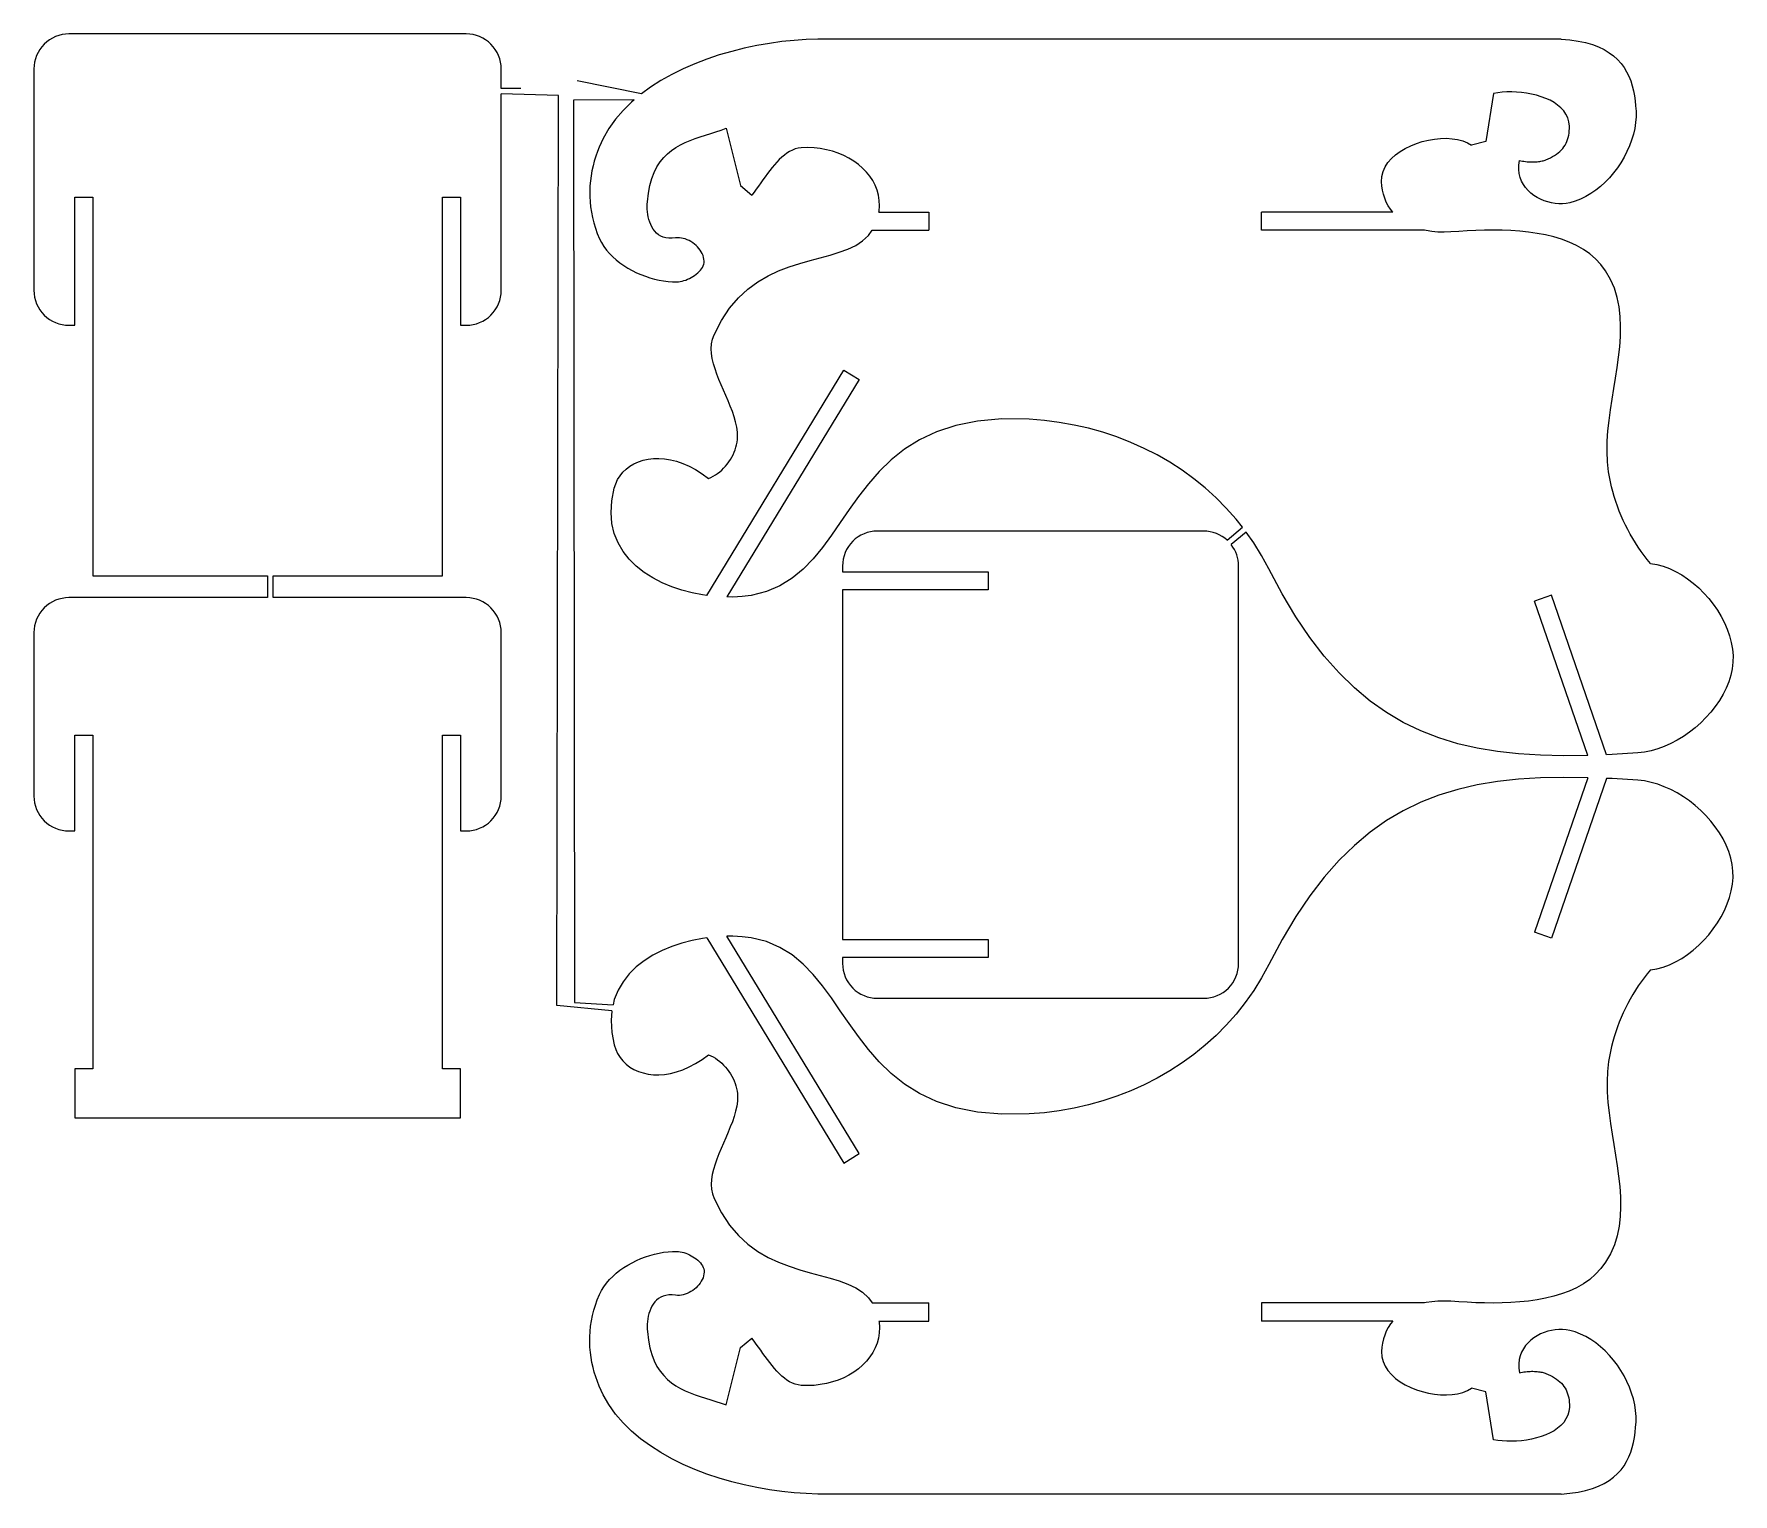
# Model space of a CAD drawing. Extents: x -304 to -12, y 43 to 294.
import ezdxf

# ---------------------------------------------------------------- set-up
doc = ezdxf.new("R2010")
doc.units = 0
doc.header["$MEASUREMENT"] = 0

# ---------------------------------------------------------------- blocks, each defined once
blk = doc.blocks.new('*E0')
at = {"color": 1, "linetype": 'Continuous', "lineweight": 0, "flags": 128}
blk.add_lwpolyline([(-41.939583, 43.158029), (-40.413353, 43.282272), (-39.011663, 43.481771), (-37.729251, 43.752635), (-36.560853, 44.090975), (-35.501209, 44.4929), (-34.545054, 44.954522), (-33.687126, 45.47195), (-32.922164, 46.041296), (-32.244903, 46.658669), (-31.650082, 47.32018), (-31.132438, 48.021938), (-30.686709, 48.760056), (-30.307631, 49.530642), (-29.989943, 50.329807), (-29.728381, 51.153662), (-29.517684, 51.998316), (-29.352588, 52.859881), (-29.227831, 53.734467), (-29.13815, 54.618183), (-29.078283, 55.507141), (-29.069956, 56.486062), (-29.144304, 57.479635), (-29.297683, 58.482042), (-29.52645, 59.487465), (-29.826961, 60.490088), (-30.195572, 61.484093), (-30.62864, 62.463662), (-31.12252, 63.422977), (-31.673571, 64.356223), (-32.278146, 65.25758), (-32.932605, 66.121232), (-33.633301, 66.941362), (-34.376592, 67.712151), (-35.158835, 68.427782), (-35.976385, 69.082438), (-36.825599, 69.670301), (-37.702833, 70.185554), (-38.604444, 70.62238), (-39.526788, 70.974961), (-40.466221, 71.237479), (-41.06201, 71.343297), (-41.679177, 71.395754), (-42.311287, 71.395514), (-42.951902, 71.343243), (-43.594586, 71.239605), (-44.232902, 71.085267), (-44.860414, 70.880893), (-45.470686, 70.627148), (-46.05728, 70.324697), (-46.613761, 69.974206), (-47.133691, 69.576339), (-47.610634, 69.131761), (-48.038153, 68.641138), (-48.409812, 68.105135), (-48.719174, 67.524416), (-48.959803, 66.899648), (-49.125263, 66.231494), (-49.209115, 65.52062), (-49.204925, 64.767692), (-49.106255, 63.973373)], dxfattribs=at)
blk = doc.blocks.new('*E1')
at = {"color": 1, "linetype": 'Continuous', "lineweight": 0, "flags": 128}
blk.add_lwpolyline([(-169.522938, 43.158029), (-171.526096, 43.221783), (-173.585837, 43.36182), (-175.689925, 43.579262), (-177.826119, 43.875231), (-179.982183, 44.250849), (-182.145878, 44.70724), (-184.304966, 45.245526), (-186.44721, 45.866828), (-188.56037, 46.572271), (-190.63221, 47.362975), (-192.650492, 48.240063), (-194.602976, 49.204658), (-196.477425, 50.257883), (-198.261602, 51.400859), (-199.943268, 52.63471), (-201.510184, 53.960557), (-202.950114, 55.379524), (-204.250819, 56.892731), (-205.400061, 58.501303), (-206.385601, 60.206361), (-206.74227, 60.936863), (-207.074055, 61.69031), (-207.379384, 62.465151), (-207.656685, 63.259833), (-207.904384, 64.072803), (-208.120909, 64.902509), (-208.304686, 65.747397), (-208.454144, 66.605916), (-208.567709, 67.476512), (-208.643808, 68.357632), (-208.68087, 69.247725), (-208.67732, 70.145237), (-208.631587, 71.048616), (-208.542097, 71.956309), (-208.407278, 72.866763), (-208.225556, 73.778426), (-207.99536, 74.689745), (-207.715116, 75.599167), (-207.383252, 76.50514), (-206.998195, 77.406111), (-206.65068, 78.084145), (-206.245336, 78.735382), (-205.786245, 79.358888), (-205.27749, 79.953731), (-204.723153, 80.51898), (-204.127316, 81.053701), (-203.494062, 81.556964), (-202.827473, 82.027834), (-202.131631, 82.465381), (-201.410619, 82.868672), (-200.668519, 83.236775), (-199.909413, 83.568758), (-199.137384, 83.863688), (-198.356514, 84.120633), (-197.570885, 84.338661), (-196.784579, 84.51684), (-196.00168, 84.654237), (-195.226269, 84.749921), (-194.462429, 84.802958), (-193.714242, 84.812418), (-193.433244, 84.7954), (-193.13902, 84.754473), (-192.834605, 84.690802), (-192.523036, 84.605551), (-192.20735, 84.499885), (-191.890584, 84.374967), (-191.575774, 84.231962), (-191.265958, 84.072035), (-190.964171, 83.896349), (-190.673451, 83.706068), (-190.396834, 83.502358), (-190.137357, 83.286383), (-189.898057, 83.059306), (-189.681971, 82.822292), (-189.492134, 82.576505), (-189.331585, 82.32311), (-189.203359, 82.063271), (-189.110494, 81.798153), (-189.056026, 81.528918), (-189.042992, 81.256733), (-189.072612, 80.929782), (-189.139049, 80.60557), (-189.239957, 80.285889), (-189.372987, 79.972531), (-189.53579, 79.667289), (-189.726018, 79.371953), (-189.941324, 79.088316), (-190.179359, 78.818171), (-190.437774, 78.563308), (-190.714222, 78.325521), (-191.006354, 78.106601), (-191.311822, 77.90834), (-191.628278, 77.73253), (-191.953374, 77.580964), (-192.284761, 77.455433), (-192.620091, 77.357729), (-192.957015, 77.289644), (-193.293187, 77.252971), (-193.626257, 77.249501), (-193.953877, 77.281026), (-194.556884, 77.341272), (-195.111807, 77.333097), (-195.620323, 77.261387), (-196.084112, 77.131029), (-196.504852, 76.946907), (-196.88422, 76.713907), (-197.223896, 76.436915), (-197.525558, 76.120818), (-197.790885, 75.7705), (-198.021554, 75.390847), (-198.219244, 74.986745), (-198.385634, 74.563081), (-198.522401, 74.124738), (-198.631226, 73.676605), (-198.713785, 73.223565), (-198.771757, 72.770505), (-198.806821, 72.322311), (-198.820655, 71.883867), (-198.814938, 71.460061), (-198.791348, 71.055778), (-198.621525, 69.592645), (-198.365821, 68.271516), (-198.02967, 67.083332), (-197.61851, 66.019036), (-197.137775, 65.069568), (-196.592902, 64.225871), (-195.989327, 63.478885), (-195.332486, 62.819553), (-194.627814, 62.238816), (-193.880749, 61.727615), (-193.096726, 61.276893), (-192.28118, 60.877591), (-191.439549, 60.52065), (-190.577267, 60.197012), (-189.699771, 59.897619), (-188.812498, 59.613413), (-187.920882, 59.335334), (-187.03036, 59.054324), (-186.146369, 58.761326), (-185.274343, 58.44728)], dxfattribs=at)
blk = doc.blocks.new('*E2')
at = {"color": 1, "linetype": 'Continuous', "lineweight": 0, "flags": 128}
blk.add_lwpolyline([(-49.106255, 63.973373), (-48.842532, 64.031455), (-48.577783, 64.081258), (-48.312804, 64.123045), (-48.048389, 64.157083), (-47.785332, 64.183637), (-47.524427, 64.202973), (-47.266471, 64.215356), (-47.012257, 64.221052), (-46.76258, 64.220326), (-46.518235, 64.213443), (-46.280015, 64.200669), (-46.048717, 64.18227), (-45.825134, 64.158511), (-45.610062, 64.129657), (-45.404294, 64.095974), (-45.208626, 64.057727), (-45.023851, 64.015182), (-44.850766, 63.968604), (-44.690163, 63.918259), (-44.542839, 63.864412), (-44.135083, 63.693153), (-43.749386, 63.510388), (-43.385698, 63.315966), (-43.04397, 63.109738), (-42.724152, 62.891554), (-42.426195, 62.661264), (-42.150048, 62.418719), (-41.895663, 62.163769), (-41.662989, 61.896263), (-41.451978, 61.616053), (-41.262579, 61.322988), (-41.094743, 61.016919), (-40.94842, 60.697695), (-40.823561, 60.365167), (-40.720116, 60.019185), (-40.638035, 59.6596), (-40.57727, 59.286261), (-40.53777, 58.899019), (-40.519485, 58.497724), (-40.522366, 58.082226), (-40.605561, 57.348612), (-40.800929, 56.667952), (-41.099726, 56.039377), (-41.493208, 55.462015), (-41.972633, 54.934998), (-42.529257, 54.457455), (-43.154335, 54.028516), (-43.839126, 53.647311), (-44.574884, 53.31297), (-45.352867, 53.024624), (-46.16433, 52.781401), (-47.000532, 52.582433), (-47.852727, 52.426849), (-48.712172, 52.313779), (-49.570124, 52.242353), (-50.417839, 52.211701), (-51.246575, 52.220954), (-52.047586, 52.269241), (-52.81213, 52.355691), (-53.531463, 52.479437)], dxfattribs=at)
blk = doc.blocks.new('*E3')
at = {"color": 1, "linetype": 'Continuous', "lineweight": 0, "flags": 128}
blk.add_lwpolyline([(-41.939583, 292.887243), (-40.413353, 292.762999), (-39.011663, 292.563501), (-37.729251, 292.292637), (-36.560853, 291.954297), (-35.501209, 291.552372), (-34.545054, 291.09075), (-33.687126, 290.573321), (-32.922164, 290.003976), (-32.244903, 289.386603), (-31.650082, 288.725092), (-31.132438, 288.023333), (-30.686709, 287.285216), (-30.307631, 286.51463), (-29.989943, 285.715465), (-29.728381, 284.89161), (-29.517684, 284.046955), (-29.352588, 283.185391), (-29.227831, 282.310805), (-29.13815, 281.427089), (-29.078283, 280.538131), (-29.069956, 279.55921), (-29.144304, 278.565637), (-29.297683, 277.56323), (-29.52645, 276.557807), (-29.826961, 275.555184), (-30.195572, 274.561179), (-30.62864, 273.58161), (-31.12252, 272.622294), (-31.673571, 271.689049), (-32.278146, 270.787691), (-32.932605, 269.924039), (-33.633301, 269.10391), (-34.376592, 268.333121), (-35.158835, 267.61749), (-35.976385, 266.962834), (-36.825599, 266.374971), (-37.702833, 265.859717), (-38.604444, 265.422892), (-39.526788, 265.070311), (-40.466221, 264.807792), (-41.06201, 264.701975), (-41.679177, 264.649518), (-42.311287, 264.649758), (-42.951902, 264.702029), (-43.594586, 264.805666), (-44.232902, 264.960005), (-44.860414, 265.164379), (-45.470686, 265.418124), (-46.05728, 265.720574), (-46.613761, 266.071066), (-47.133691, 266.468933), (-47.610634, 266.913511), (-48.038153, 267.404133), (-48.409812, 267.940137), (-48.719174, 268.520855), (-48.959803, 269.145624), (-49.125263, 269.813778), (-49.209115, 270.524651), (-49.204925, 271.27758), (-49.106255, 272.071899)], dxfattribs=at)
blk = doc.blocks.new('*E4')
at = {"color": 1, "linetype": 'Continuous', "lineweight": 0, "flags": 128}
blk.add_lwpolyline([(-49.106255, 272.071899), (-48.842532, 272.013816), (-48.577783, 271.964014), (-48.312804, 271.922227), (-48.048389, 271.888189), (-47.785332, 271.861635), (-47.524427, 271.842299), (-47.266471, 271.829915), (-47.012257, 271.82422), (-46.76258, 271.824946), (-46.518235, 271.831829), (-46.280015, 271.844602), (-46.048717, 271.863002), (-45.825134, 271.886761), (-45.610062, 271.915615), (-45.404294, 271.949298), (-45.208626, 271.987545), (-45.023851, 272.03009), (-44.850766, 272.076668), (-44.690163, 272.127013), (-44.542839, 272.18086), (-44.135083, 272.352119), (-43.749386, 272.534884), (-43.385698, 272.729306), (-43.04397, 272.935534), (-42.724152, 273.153718), (-42.426195, 273.384007), (-42.150048, 273.626552), (-41.895663, 273.881503), (-41.662989, 274.149008), (-41.451978, 274.429219), (-41.262579, 274.722284), (-41.094743, 275.028353), (-40.94842, 275.347577), (-40.823561, 275.680105), (-40.720116, 276.026087), (-40.638035, 276.385672), (-40.57727, 276.759011), (-40.53777, 277.146253), (-40.519485, 277.547548), (-40.522366, 277.963046), (-40.605561, 278.69666), (-40.800929, 279.37732), (-41.099726, 280.005895), (-41.493208, 280.583257), (-41.972633, 281.110274), (-42.529257, 281.587817), (-43.154335, 282.016756), (-43.839126, 282.397961), (-44.574884, 282.732302), (-45.352867, 283.020648), (-46.16433, 283.263871), (-47.000532, 283.462839), (-47.852727, 283.618423), (-48.712172, 283.731493), (-49.570124, 283.802919), (-50.417839, 283.83357), (-51.246575, 283.824318), (-52.047586, 283.776031), (-52.81213, 283.68958), (-53.531463, 283.565835)], dxfattribs=at)

msp = doc.modelspace()

# ---------------------------------------------------------------- linework, layer by layer
at = {"color": 1, "linetype": 'Continuous', "lineweight": 0}
for p, q in [((-41.939583, 292.887243), (-169.522938, 292.887243)), ((-220.491494, 284.418279), (-223.885564, 284.397691)), ((-214.036091, 283.210959), (-223.885564, 283.532909)), ((-214.355811, 127.027748), (-214.036091, 283.210959)), ((-199.776516, 283.532909), (-210.842232, 285.766047)), ((-53.531463, 283.565835), (-54.864269, 275.331996)), ((-201.05049, 282.473685), (-211.448281, 282.441638)), ((-211.448281, 282.441638), (-211.324735, 127.521991)), ((-185.274343, 277.597991), (-182.786144, 267.745956)), ((-54.864269, 275.331996), (-57.309152, 274.710519)), ((-182.786144, 267.745956), (-180.850309, 266.140269)), ((-159.051192, 263.193802), (-150.453983, 263.193802)), ((-150.453983, 263.193802), (-150.453983, 260.093802)), ((-93.362149, 260.093802), (-93.362149, 263.193802)), ((-70.826251, 263.193802), (-93.362149, 263.193802)), ((-160.172505, 260.093802), (-150.453983, 260.093802)), ((-65.396781, 260.093802), (-93.362149, 260.093802)), ((-188.61051, 197.408079), (-165.074123, 236.075002)), ((-162.426107, 234.463167), (-185.144206, 197.140576)), ((-165.074123, 236.075002), (-162.426107, 234.463167)), ((-99.238088, 206.873605), (-96.641659, 209.129547)), ((-95.97181, 208.252455), (-98.54786, 206.122845)), ((-264.001099, 200.781294), (-264.001099, 197.022745)), ((-263.001099, 197.022745), (-263.001099, 200.781294)), ((-43.575353, 197.456124), (-46.506009, 196.445552)), ((-37.361828, 169.927425), (-46.506009, 196.445552)), ((-34.126593, 170.054719), (-43.575353, 197.456124)), ((-37.361828, 166.117847), (-46.506009, 139.599719)), ((-34.126593, 165.990553), (-43.575353, 138.589148)), ((-188.61051, 138.637193), (-165.074123, 99.97027)), ((-162.426107, 101.582105), (-185.144206, 138.904696)), ((-43.575353, 138.589148), (-46.506009, 139.599719)), ((-204.885023, 126.127308), (-214.355811, 127.027748)), ((-211.324735, 127.521991), (-204.668825, 127.157336)), ((-165.074123, 99.97027), (-162.426107, 101.582105)), ((-160.172505, 75.951469), (-150.453983, 75.951469)), ((-150.453983, 72.851469), (-150.453983, 75.951469)), ((-93.362149, 75.951469), (-93.362149, 72.851469)), ((-65.396781, 75.951469), (-93.362149, 75.951469)), ((-159.051192, 72.851469), (-150.453983, 72.851469)), ((-70.826251, 72.851469), (-93.362149, 72.851469)), ((-185.274343, 58.44728), (-182.786144, 68.299316)), ((-182.786144, 68.299316), (-180.850309, 69.905002)), ((-54.864269, 60.713275), (-57.309152, 61.334753)), ((-53.531463, 52.479437), (-54.864269, 60.713275)), ((-41.939583, 43.158029), (-169.522938, 43.158029))]:
    msp.add_line(p, q, dxfattribs=at)
at = {"color": 1, "linetype": 'Continuous', "lineweight": 0, "flags": 128}
for points in [[(-223.885564, 284.397691), (-223.885564, 287.781294, 0.414214), (-229.885564, 293.781294), (-298.085564, 293.781294, 0.414214), (-304.085564, 287.781294), (-304.085564, 249.781294, 0.414214), (-298.085564, 243.781294), (-297.085564, 243.781294), (-297.085564, 265.781294), (-293.985564, 265.781294), (-293.985564, 200.781294), (-264.001099, 200.781294)], [(-263.001099, 200.781294), (-233.985564, 200.781294), (-233.985564, 265.781294), (-230.885564, 265.781294), (-230.885564, 243.781294), (-229.885564, 243.781294, 0.414214), (-223.885564, 249.781294), (-223.885564, 283.532909)], [(-99.238088, 206.873605, 0.187733), (-103.293961, 208.452078), (-159.293961, 208.452078, 0.414214), (-165.293961, 202.452078), (-165.293961, 201.452078), (-140.293961, 201.452078), (-140.293961, 198.352078), (-165.293961, 198.352078), (-165.293961, 138.352078), (-140.293961, 138.352078), (-140.293961, 135.252078), (-165.293961, 135.252078), (-165.293961, 134.252078, 0.414214), (-159.293961, 128.252078), (-103.293961, 128.252078, 0.414214), (-97.293961, 134.252078), (-97.293961, 202.452078, 0.166084), (-98.54786, 206.122845, 0.166084)], [(-264.001099, 197.022745), (-298.085564, 197.022745, 0.414214), (-304.085564, 191.022745), (-304.085564, 162.975471, 0.414214), (-298.085564, 156.975471), (-297.085564, 156.975471), (-297.085564, 173.410568), (-293.985564, 173.410568), (-293.985564, 116.118734), (-297.085564, 116.118734), (-297.085564, 107.706876), (-230.885564, 107.706876), (-230.885564, 116.118734), (-233.985564, 116.118734), (-233.985564, 173.410568), (-230.885564, 173.410568), (-230.885564, 156.975471), (-229.885564, 156.975471, 0.414214), (-223.885564, 162.975471), (-223.885564, 191.022745, 0.414214), (-229.885564, 197.022745), (-263.001099, 197.022745)]]:
    msp.add_lwpolyline(points, format="xyb", dxfattribs=at)
for points in [[(-169.522938, 292.887243), (-171.526096, 292.823489), (-173.585837, 292.683452), (-175.689925, 292.46601), (-177.826119, 292.170041), (-179.982183, 291.794422), (-182.145878, 291.338032), (-184.304966, 290.799746), (-186.44721, 290.178443), (-188.56037, 289.473001), (-190.63221, 288.682297), (-192.650492, 287.805209), (-194.602976, 286.840613), (-196.477425, 285.787389), (-198.261602, 284.644412), (-199.776516, 283.532909)], [(-201.05049, 282.473685), (-201.510184, 282.084715), (-202.950114, 280.665748), (-204.250819, 279.15254), (-205.400061, 277.543969), (-206.385601, 275.838911), (-206.74227, 275.108409), (-207.074055, 274.354962), (-207.379384, 273.580121), (-207.656685, 272.785439), (-207.904384, 271.972469), (-208.120909, 271.142763), (-208.304686, 270.297875), (-208.454144, 269.439356), (-208.567709, 268.56876), (-208.643808, 267.68764), (-208.68087, 266.797547), (-208.67732, 265.900035), (-208.631587, 264.996656), (-208.542097, 264.088963), (-208.407278, 263.178509), (-208.225556, 262.266846), (-207.99536, 261.355527), (-207.715116, 260.446105), (-207.383252, 259.540132), (-206.998195, 258.639161), (-206.65068, 257.961127), (-206.245336, 257.30989), (-205.786245, 256.686384), (-205.27749, 256.091541), (-204.723153, 255.526292), (-204.127316, 254.99157), (-203.494062, 254.488308), (-202.827473, 254.017438), (-202.131631, 253.579891), (-201.410619, 253.176599), (-200.668519, 252.808497), (-199.909413, 252.476514), (-199.137384, 252.181584), (-198.356514, 251.924639), (-197.570885, 251.706611), (-196.784579, 251.528432), (-196.00168, 251.391035), (-195.226269, 251.295351), (-194.462429, 251.242313), (-193.714242, 251.232854), (-193.433244, 251.249872), (-193.13902, 251.290799), (-192.834605, 251.35447), (-192.523036, 251.439721), (-192.20735, 251.545387), (-191.890584, 251.670305), (-191.575774, 251.81331), (-191.265958, 251.973237), (-190.964171, 252.148923), (-190.673451, 252.339203), (-190.396834, 252.542913), (-190.137357, 252.758889), (-189.898057, 252.985966), (-189.681971, 253.22298), (-189.492134, 253.468766), (-189.331585, 253.722161), (-189.203359, 253.982), (-189.110494, 254.247119), (-189.056026, 254.516354), (-189.042992, 254.788539), (-189.072612, 255.11549), (-189.139049, 255.439702), (-189.239957, 255.759383), (-189.372987, 256.07274), (-189.53579, 256.377983), (-189.726018, 256.673319), (-189.941324, 256.956956), (-190.179359, 257.227101), (-190.437774, 257.481963), (-190.714222, 257.719751), (-191.006354, 257.938671), (-191.311822, 258.136932), (-191.628278, 258.312741), (-191.953374, 258.464308), (-192.284761, 258.589839), (-192.620091, 258.687543), (-192.957015, 258.755628), (-193.293187, 258.792301), (-193.626257, 258.795771), (-193.953877, 258.764245), (-194.556884, 258.704), (-195.111807, 258.712175), (-195.620323, 258.783884), (-196.084112, 258.914243), (-196.504852, 259.098365), (-196.88422, 259.331365), (-197.223896, 259.608356), (-197.525558, 259.924454), (-197.790885, 260.274772), (-198.021554, 260.654425), (-198.219244, 261.058526), (-198.385634, 261.482191), (-198.522401, 261.920533), (-198.631226, 262.368667), (-198.713785, 262.821707), (-198.771757, 263.274767), (-198.806821, 263.722961), (-198.820655, 264.161404), (-198.814938, 264.58521), (-198.791348, 264.989494), (-198.621525, 266.452627), (-198.365821, 267.773756), (-198.02967, 268.961939), (-197.61851, 270.026236), (-197.137775, 270.975704), (-196.592902, 271.819401), (-195.989327, 272.566387), (-195.332486, 273.225719), (-194.627814, 273.806456), (-193.880749, 274.317657), (-193.096726, 274.768379), (-192.28118, 275.167681), (-191.439549, 275.524622), (-190.577267, 275.848259), (-189.699771, 276.147652), (-188.812498, 276.431859), (-187.920882, 276.709938), (-187.03036, 276.990947), (-186.146369, 277.283946), (-185.274343, 277.597991)], [(-159.051192, 263.193802), (-159.01454, 263.355498), (-158.939206, 264.298373), (-158.973153, 265.218577), (-159.111239, 266.112894), (-159.348322, 266.978106), (-159.679259, 267.810995), (-160.098908, 268.608345), (-160.602127, 269.366937), (-161.183774, 270.083555), (-161.838705, 270.754981), (-162.56178, 271.377998), (-163.347855, 271.949388), (-164.191789, 272.465934), (-165.088439, 272.924419), (-166.032663, 273.321624), (-167.019319, 273.654334), (-168.043264, 273.91933), (-169.099356, 274.113395), (-170.182453, 274.233312), (-171.287413, 274.275864), (-172.409093, 274.237832), (-172.916982, 274.169731), (-173.411656, 274.040696), (-173.893812, 273.854976), (-174.364145, 273.616818), (-174.823354, 273.330467), (-175.272134, 273.000173), (-175.711183, 272.630181), (-176.141198, 272.224739), (-176.562874, 271.788094), (-176.97691, 271.324493), (-177.384002, 270.838183), (-177.784846, 270.333412), (-178.18014, 269.814425), (-178.570579, 269.285472), (-178.956862, 268.750797), (-179.339685, 268.21465), (-179.719744, 267.681276), (-180.097736, 267.154924), (-180.474359, 266.639839), (-180.850309, 266.140269)], [(-70.826251, 263.193802), (-71.21895, 263.696918), (-71.610357, 264.302782), (-71.944813, 264.936795), (-72.222435, 265.595826), (-72.443341, 266.276739), (-72.607648, 266.976402), (-72.715475, 267.691679), (-72.766938, 268.419437), (-72.712752, 269.310258), (-72.501206, 270.156067), (-72.145919, 270.954256), (-71.660508, 271.702218), (-71.058591, 272.397344), (-70.353785, 273.037027), (-69.559709, 273.618658), (-68.68998, 274.139629), (-67.758215, 274.597333), (-66.778033, 274.989161), (-65.763052, 275.312505), (-64.726888, 275.564758), (-63.68316, 275.743311), (-62.645485, 275.845556), (-61.627482, 275.868886), (-60.642767, 275.810692), (-59.704959, 275.668366), (-58.827675, 275.439301), (-58.024534, 275.120888), (-57.309152, 274.710519)], [(-188.29085, 217.479842), (-187.888613, 217.651051), (-187.494753, 217.852658), (-187.110551, 218.082837), (-186.737288, 218.339761), (-186.376245, 218.621604), (-186.028703, 218.92654), (-185.695942, 219.252743), (-185.379244, 219.598388), (-185.07989, 219.961647), (-184.79916, 220.340695), (-184.538335, 220.733705), (-184.298697, 221.138851), (-184.081526, 221.554308), (-183.888103, 221.978249), (-183.71971, 222.408848), (-183.577626, 222.844279), (-183.463134, 223.282715), (-183.377513, 223.722331), (-183.322045, 224.161301), (-183.298011, 224.597798), (-183.32973, 225.443576), (-183.447663, 226.30672), (-183.640427, 227.184899), (-183.896638, 228.075783), (-184.204913, 228.977043), (-184.553869, 229.88635), (-184.932124, 230.801373), (-185.328294, 231.719785), (-185.730995, 232.639254), (-186.128846, 233.557452), (-186.510462, 234.472048), (-186.864461, 235.380714), (-187.179459, 236.28112), (-187.444074, 237.170937), (-187.646923, 238.047834), (-187.776622, 238.909482), (-187.821788, 239.753553), (-187.771038, 240.577716), (-187.612989, 241.379641), (-187.336259, 242.157), (-186.08034, 244.61463), (-184.680879, 246.716476), (-183.158988, 248.497315), (-181.535781, 249.991923), (-179.832373, 251.235076), (-178.069878, 252.26155), (-176.269409, 253.106121), (-174.452081, 253.803565), (-172.639006, 254.388659), (-170.8513, 254.896178), (-169.110076, 255.360898), (-167.436447, 255.817596), (-165.851529, 256.301048), (-164.376434, 256.846029), (-163.032276, 257.487316), (-161.84017, 258.259684), (-160.82123, 259.197911), (-160.172505, 260.093802)], [(-26.608197, 202.906863), (-27.158526, 203.574632), (-27.6911, 204.2602), (-28.205512, 204.962672), (-28.701356, 205.681158), (-29.178225, 206.414765), (-29.635711, 207.162601), (-30.073408, 207.923773), (-30.490909, 208.69739), (-30.887807, 209.482559), (-31.263695, 210.278387), (-31.618166, 211.083983), (-31.950813, 211.898454), (-32.26123, 212.720909), (-32.549008, 213.550454), (-32.813743, 214.386198), (-33.055025, 215.227248), (-33.27245, 216.072713), (-33.465609, 216.921699), (-33.634095, 217.773315), (-33.777503, 218.626668), (-33.97175, 220.34686), (-34.044078, 222.094834), (-34.011854, 223.866034), (-33.892442, 225.655905), (-33.70321, 227.45989), (-33.461522, 229.273435), (-33.184745, 231.091984), (-32.890244, 232.910981), (-32.595385, 234.725872), (-32.317535, 236.532099), (-32.074058, 238.325108), (-31.882321, 240.100343), (-31.75969, 241.853249), (-31.72353, 243.57927), (-31.791207, 245.273851), (-31.980087, 246.932435), (-32.307537, 248.550468), (-32.790921, 250.123394), (-33.447606, 251.646657), (-34.294957, 253.115702), (-35.103498, 254.202437), (-36.015307, 255.175639), (-37.022319, 256.041036), (-38.116473, 256.804354), (-39.289704, 257.471322), (-40.533949, 258.047666), (-41.841146, 258.539114), (-43.20323, 258.951394), (-44.612138, 259.290232), (-46.059808, 259.561357), (-47.538176, 259.770495), (-49.039179, 259.923374), (-50.554753, 260.025722), (-52.076836, 260.083265), (-53.597363, 260.101732), (-55.108273, 260.086849), (-56.601501, 260.044344), (-58.068984, 259.979944), (-59.502659, 259.899377), (-60.894463, 259.80837), (-62.036959, 259.763083), (-63.120972, 259.786688), (-64.146621, 259.876051), (-65.114023, 260.028039), (-65.396781, 260.093802)], [(-96.641659, 209.129547), (-97.733262, 210.509239), (-99.404977, 212.393702), (-101.173038, 214.176398), (-103.032425, 215.855883), (-104.978118, 217.430715), (-107.0051, 218.89945), (-109.108349, 220.260648), (-111.282848, 221.512864), (-113.523577, 222.654657), (-115.825516, 223.684583), (-118.183647, 224.601201), (-120.59295, 225.403068), (-123.048406, 226.08874), (-125.544995, 226.656776), (-128.077699, 227.105732), (-130.641498, 227.434167), (-133.231373, 227.640638), (-137.928033, 227.693398), (-142.113482, 227.326248), (-145.832411, 226.581733), (-149.129513, 225.5024), (-152.049479, 224.130794), (-154.637001, 222.50946), (-156.936772, 220.680944), (-158.993484, 218.687793), (-160.851828, 216.572551), (-162.556497, 214.377765), (-164.152183, 212.145979), (-165.683578, 209.919741), (-167.195373, 207.741595), (-168.732261, 205.654087), (-170.338934, 203.699764), (-172.060084, 201.92117), (-173.940403, 200.360851), (-176.024582, 199.061353), (-178.357315, 198.065222), (-180.983293, 197.415004), (-182.509283, 197.22146), (-184.129589, 197.131287), (-185.144206, 197.140576)], [(-188.61051, 197.408079), (-189.33756, 197.503982), (-191.116289, 197.85028), (-192.879914, 198.311441), (-194.606552, 198.889766), (-196.274318, 199.587551), (-197.861329, 200.407097), (-199.345701, 201.350701), (-200.705549, 202.420661), (-201.918991, 203.619278), (-202.964141, 204.948848), (-203.819117, 206.411671), (-204.462035, 208.010046), (-204.87101, 209.746271), (-205.024158, 211.622644), (-204.899597, 213.641464), (-204.475442, 215.805029), (-204.226411, 216.569499), (-203.891542, 217.28553), (-203.475314, 217.949255), (-202.982205, 218.556802), (-202.416693, 219.104302), (-201.783256, 219.587887), (-201.086373, 220.003685), (-200.330521, 220.347828), (-199.520179, 220.616445), (-198.659825, 220.805667), (-197.753938, 220.911625), (-196.806996, 220.930448), (-195.823476, 220.858268), (-194.807857, 220.691214), (-193.764618, 220.425416), (-192.698236, 220.057006), (-191.61319, 219.582113), (-190.513958, 218.996868), (-189.405019, 218.297401), (-188.29085, 217.479842)], [(-37.361828, 169.927425), (-37.438216, 169.924419), (-41.523365, 169.875953), (-45.449022, 169.961522), (-49.221978, 170.196351), (-52.849026, 170.595664), (-56.336956, 171.174686), (-59.692558, 171.94864), (-62.922625, 172.932752), (-66.033946, 174.142246), (-69.033314, 175.592346), (-71.92752, 177.298277), (-74.723354, 179.275263), (-77.427607, 181.538528), (-80.047071, 184.103298), (-82.588537, 186.984795), (-85.058795, 190.198245), (-87.464637, 193.758872), (-89.812855, 197.681901), (-92.110238, 201.982556), (-93.34638, 204.259666), (-94.698944, 206.440778), (-95.97181, 208.252455)], [(-26.608197, 202.906863), (-25.511517, 202.724843), (-24.420415, 202.430569), (-23.340775, 202.031076), (-22.278478, 201.533401), (-21.239408, 200.944581), (-20.229447, 200.271653), (-19.254478, 199.521654), (-18.320383, 198.70162), (-17.433046, 197.818589), (-16.598348, 196.879596), (-15.822173, 195.89168), (-15.110403, 194.861876), (-14.468921, 193.797221), (-13.90361, 192.704753), (-13.420352, 191.591508), (-13.02503, 190.464522), (-12.723527, 189.330834), (-12.521724, 188.197478), (-12.425506, 187.071493), (-12.440754, 185.959915), (-12.572882, 184.834086), (-12.815848, 183.712798), (-13.163177, 182.601365), (-13.608397, 181.505097), (-14.145034, 180.429309), (-14.766612, 179.379313), (-15.466659, 178.360421), (-16.238701, 177.377946), (-17.076263, 176.437201), (-17.972872, 175.543497), (-18.922054, 174.702149), (-19.917335, 173.918468), (-20.952241, 173.197767), (-22.020298, 172.545359), (-23.115033, 171.966556), (-24.229971, 171.466671), (-25.358639, 171.051016), (-26.494562, 170.724904), (-27.631268, 170.493648), (-28.762281, 170.362561), (-33.186785, 170.091697), (-34.126593, 170.054719)], [(-37.361828, 166.117847), (-37.438216, 166.120852), (-41.523365, 166.169319), (-45.449022, 166.08375), (-49.221978, 165.848921), (-52.849026, 165.449608), (-56.336956, 164.870586), (-59.692558, 164.096632), (-62.922625, 163.112519), (-66.033946, 161.903025), (-69.033314, 160.452925), (-71.92752, 158.746994), (-74.723354, 156.770009), (-77.427607, 154.506743), (-80.047071, 151.941974), (-82.588537, 149.060477), (-85.058795, 145.847027), (-87.464637, 142.286399), (-89.812855, 138.363371), (-92.110238, 134.062716), (-93.34638, 131.785606), (-94.698944, 129.604494), (-96.162911, 127.520822), (-97.733262, 125.536033), (-99.404977, 123.651569), (-101.173038, 121.868874), (-103.032425, 120.189389), (-104.978118, 118.614557), (-107.0051, 117.145821), (-109.108349, 115.784624), (-111.282848, 114.532408), (-113.523577, 113.390615), (-115.825516, 112.360688), (-118.183647, 111.444071), (-120.59295, 110.642204), (-123.048406, 109.956532), (-125.544995, 109.388496), (-128.077699, 108.939539), (-130.641498, 108.611105), (-133.231373, 108.404634), (-137.928033, 108.351874), (-142.113482, 108.719024), (-145.832411, 109.463538), (-149.129513, 110.542872), (-152.049479, 111.914478), (-154.637001, 113.535812), (-156.936772, 115.364328), (-158.993484, 117.357479), (-160.851828, 119.472721), (-162.556497, 121.667507), (-164.152183, 123.899292), (-165.683578, 126.125531), (-167.195373, 128.303677), (-168.732261, 130.391184), (-170.338934, 132.345508), (-172.060084, 134.124102), (-173.940403, 135.684421), (-176.024582, 136.983919), (-178.357315, 137.98005), (-180.983293, 138.630268), (-182.509283, 138.823812), (-184.129589, 138.913984), (-185.144206, 138.904696)], [(-26.608197, 133.138409), (-25.511517, 133.320428), (-24.420415, 133.614703), (-23.340775, 134.014196), (-22.278478, 134.511871), (-21.239408, 135.100691), (-20.229447, 135.773619), (-19.254478, 136.523618), (-18.320383, 137.343652), (-17.433046, 138.226683), (-16.598348, 139.165676), (-15.822173, 140.153592), (-15.110403, 141.183396), (-14.468921, 142.248051), (-13.90361, 143.340519), (-13.420352, 144.453764), (-13.02503, 145.580749), (-12.723527, 146.714438), (-12.521724, 147.847794), (-12.425506, 148.973779), (-12.440754, 150.085357), (-12.572882, 151.211186), (-12.815848, 152.332473), (-13.163177, 153.443907), (-13.608397, 154.540174), (-14.145034, 155.615962), (-14.766612, 156.665959), (-15.466659, 157.684851), (-16.238701, 158.667326), (-17.076263, 159.608071), (-17.972872, 160.501774), (-18.922054, 161.343123), (-19.917335, 162.126804), (-20.952241, 162.847505), (-22.020298, 163.499913), (-23.115033, 164.078716), (-24.229971, 164.578601), (-25.358639, 164.994256), (-26.494562, 165.320368), (-27.631268, 165.551623), (-28.762281, 165.682711), (-33.186785, 165.953575), (-34.126593, 165.990553)], [(-188.61051, 138.637193), (-189.33756, 138.54129), (-191.116289, 138.194992), (-192.879914, 137.73383), (-194.606552, 137.155506), (-196.274318, 136.45772), (-197.861329, 135.638175), (-199.345701, 134.694571), (-200.705549, 133.62461), (-201.918991, 132.425994), (-202.964141, 131.096424), (-203.819117, 129.6336), (-204.462035, 128.035226), (-204.668825, 127.157336)], [(-26.608197, 133.138409), (-27.158526, 132.470639), (-27.6911, 131.785072), (-28.205512, 131.0826), (-28.701356, 130.364114), (-29.178225, 129.630507), (-29.635711, 128.882671), (-30.073408, 128.121498), (-30.490909, 127.347882), (-30.887807, 126.562713), (-31.263695, 125.766885), (-31.618166, 124.961289), (-31.950813, 124.146817), (-32.26123, 123.324363), (-32.549008, 122.494818), (-32.813743, 121.659074), (-33.055025, 120.818024), (-33.27245, 119.972559), (-33.465609, 119.123573), (-33.634095, 118.271957), (-33.777503, 117.418604), (-33.97175, 115.698412), (-34.044078, 113.950438), (-34.011854, 112.179238), (-33.892442, 110.389367), (-33.70321, 108.585382), (-33.461522, 106.771837), (-33.184745, 104.953288), (-32.890244, 103.13429), (-32.595385, 101.3194), (-32.317535, 99.513173), (-32.074058, 97.720164), (-31.882321, 95.944928), (-31.75969, 94.192023), (-31.72353, 92.466002), (-31.791207, 90.771421), (-31.980087, 89.112837), (-32.307537, 87.494804), (-32.790921, 85.921878), (-33.447606, 84.398615), (-34.294957, 82.92957), (-35.103498, 81.842835), (-36.015307, 80.869633), (-37.022319, 80.004236), (-38.116473, 79.240917), (-39.289704, 78.57395), (-40.533949, 77.997606), (-41.841146, 77.506157), (-43.20323, 77.093878), (-44.612138, 76.755039), (-46.059808, 76.483915), (-47.538176, 76.274777), (-49.039179, 76.121897), (-50.554753, 76.01955), (-52.076836, 75.962007), (-53.597363, 75.94354), (-55.108273, 75.958423), (-56.601501, 76.000928), (-58.068984, 76.065328), (-59.502659, 76.145895), (-60.894463, 76.236902), (-62.036959, 76.282189), (-63.120972, 76.258584), (-64.146621, 76.169221), (-65.114023, 76.017233), (-65.396781, 75.951469)], [(-204.885023, 126.127308), (-205.024158, 124.422628), (-204.899597, 122.403808), (-204.475442, 120.240242), (-204.226411, 119.475773), (-203.891542, 118.759741), (-203.475314, 118.096017), (-202.982205, 117.48847), (-202.416693, 116.940969), (-201.783256, 116.457385), (-201.086373, 116.041587), (-200.330521, 115.697444), (-199.520179, 115.428827), (-198.659825, 115.239604), (-197.753938, 115.133647), (-196.806996, 115.114823), (-195.823476, 115.187004), (-194.807857, 115.354058), (-193.764618, 115.619855), (-192.698236, 115.988266), (-191.61319, 116.463159), (-190.513958, 117.048404), (-189.405019, 117.747871), (-188.29085, 118.565429)], [(-188.29085, 118.565429), (-187.888613, 118.39422), (-187.494753, 118.192613), (-187.110551, 117.962435), (-186.737288, 117.705511), (-186.376245, 117.423668), (-186.028703, 117.118732), (-185.695942, 116.792528), (-185.379244, 116.446884), (-185.07989, 116.083625), (-184.79916, 115.704577), (-184.538335, 115.311567), (-184.298697, 114.90642), (-184.081526, 114.490963), (-183.888103, 114.067022), (-183.71971, 113.636424), (-183.577626, 113.200993), (-183.463134, 112.762556), (-183.377513, 112.32294), (-183.322045, 111.883971), (-183.298011, 111.447474), (-183.32973, 110.601695), (-183.447663, 109.738552), (-183.640427, 108.860373), (-183.896638, 107.969489), (-184.204913, 107.068229), (-184.553869, 106.158922), (-184.932124, 105.243898), (-185.328294, 104.325487), (-185.730995, 103.406018), (-186.128846, 102.48782), (-186.510462, 101.573224), (-186.864461, 100.664558), (-187.179459, 99.764152), (-187.444074, 98.874335), (-187.646923, 97.997438), (-187.776622, 97.135789), (-187.821788, 96.291719), (-187.771038, 95.467556), (-187.612989, 94.665631), (-187.336259, 93.888272), (-186.08034, 91.430642), (-184.680879, 89.328796), (-183.158988, 87.547957), (-181.535781, 86.053349), (-179.832373, 84.810196), (-178.069878, 83.783722), (-176.269409, 82.939151), (-174.452081, 82.241706), (-172.639006, 81.656613), (-170.8513, 81.149094), (-169.110076, 80.684373), (-167.436447, 80.227675), (-165.851529, 79.744224), (-164.376434, 79.199243), (-163.032276, 78.557956), (-161.84017, 77.785587), (-160.82123, 76.847361), (-160.172505, 75.951469)], [(-159.051192, 72.851469), (-159.01454, 72.689774), (-158.939206, 71.746899), (-158.973153, 70.826695), (-159.111239, 69.932378), (-159.348322, 69.067166), (-159.679259, 68.234276), (-160.098908, 67.436927), (-160.602127, 66.678334), (-161.183774, 65.961716), (-161.838705, 65.29029), (-162.56178, 64.667274), (-163.347855, 64.095884), (-164.191789, 63.579338), (-165.088439, 63.120853), (-166.032663, 62.723647), (-167.019319, 62.390938), (-168.043264, 62.125942), (-169.099356, 61.931876), (-170.182453, 61.811959), (-171.287413, 61.769408), (-172.409093, 61.80744), (-172.916982, 61.875541), (-173.411656, 62.004575), (-173.893812, 62.190296), (-174.364145, 62.428454), (-174.823354, 62.714804), (-175.272134, 63.045099), (-175.711183, 63.415091), (-176.141198, 63.820533), (-176.562874, 64.257178), (-176.97691, 64.720779), (-177.384002, 65.207089), (-177.784846, 65.71186), (-178.18014, 66.230846), (-178.570579, 66.7598), (-178.956862, 67.294474), (-179.339685, 67.830622), (-179.719744, 68.363995), (-180.097736, 68.890348), (-180.474359, 69.405433), (-180.850309, 69.905002)], [(-70.826251, 72.851469), (-71.21895, 72.348353), (-71.610357, 71.74249), (-71.944813, 71.108476), (-72.222435, 70.449446), (-72.443341, 69.768532), (-72.607648, 69.06887), (-72.715475, 68.353593), (-72.766938, 67.625835), (-72.712752, 66.735014), (-72.501206, 65.889205), (-72.145919, 65.091016), (-71.660508, 64.343054), (-71.058591, 63.647928), (-70.353785, 63.008245), (-69.559709, 62.426614), (-68.68998, 61.905643), (-67.758215, 61.447939), (-66.778033, 61.056111), (-65.763052, 60.732767), (-64.726888, 60.480514), (-63.68316, 60.301961), (-62.645485, 60.199715), (-61.627482, 60.176386), (-60.642767, 60.23458), (-59.704959, 60.376905), (-58.827675, 60.605971), (-58.024534, 60.924384), (-57.309152, 61.334753)]]:
    msp.add_lwpolyline(points, dxfattribs=at)

# ---------------------------------------------------------------- block references
at = {"color": 1, "linetype": 'Continuous'}
for name in ['*E3', '*E4', '*E1', '*E0', '*E2']:
    msp.add_blockref(name, (0, 0), dxfattribs=at)

doc.saveas('drawing.dxf')
